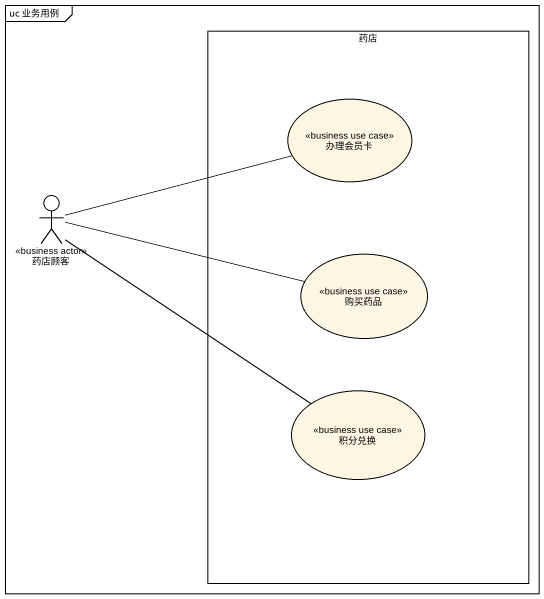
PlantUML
@startuml
mainframe uc 业务用例
rectangle 药店 {
  usecase 办理会员卡 <<business use case>>
  usecase 购买药品 <<business use case>>
  usecase 积分兑换 <<business use case>>
}
actor 药店顾客 <<business actor>>
药店顾客 -right- 办理会员卡
药店顾客 -right- 购买药品
药店顾客 -right- 积分兑换
@enduml
